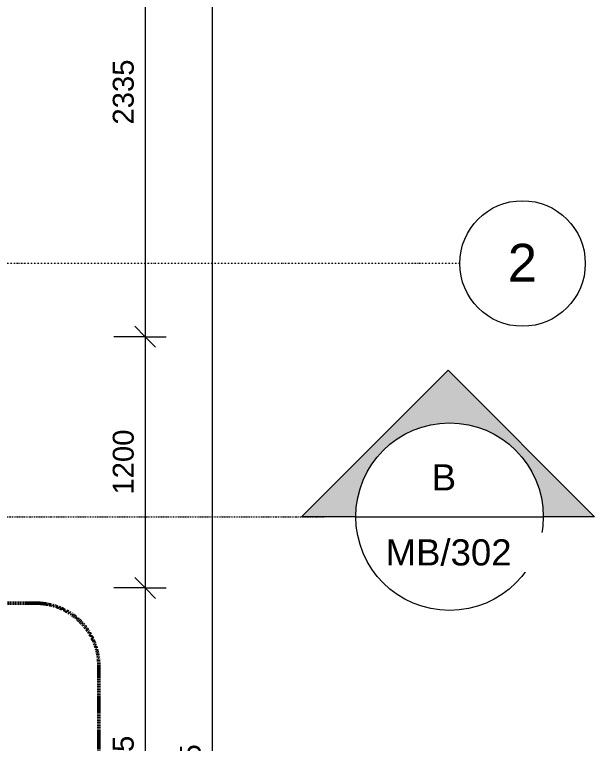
# Model space of a CAD drawing. Header units: millimetres. Extents: x -21051 to 202668, y -15646 to 13691.
# Drawn here: x 8936 to 11708, y -1084 to 2398 of the extents above; entities that cross this region are included whole.
import ezdxf

# ---------------------------------------------------------------- set-up
doc = ezdxf.new("R2010")
doc.units = ezdxf.units.MM
for name, pattern in [('Dash dot', [15.875, 6.35, -4.7625, 0, -4.7625]), ('TD_Callout Boundary', [4, 2, -2]), ('TD_Level Line', [8, 4, -2, 0, -2])]:
    doc.linetypes.add(name, pattern=pattern)
for name, color, linetype, lineweight in [('A-ANNO-DIMS', 211, 'Continuous', 9), ('A-ANNO-DIMS-100', 211, 'Continuous', 9), ('A-ANNO-SYMB', 150, 'Continuous', 9), ('G-ANNO-SYMB', 111, 'Continuous', 9), ('S-GRID', 1, 'Continuous', 9), ('S-GRID-IDEN', 1, 'Continuous', 9)]:
    doc.layers.add(name, color=color, linetype=linetype, lineweight=lineweight)
doc.layers.get('0').off()
doc.styles.add('Arial_1', font='arial.ttf', dxfattribs={"height": 125})
doc.styles.add('Arial_2', font='arial.ttf', dxfattribs={"height": 180})
doc.styles.add('Arial_3', font='arial.ttf', dxfattribs={"height": 100})
doc.dimstyles.new('Arial_1_0', dxfattribs={"dimscale": 304.8, "dimtxt": 102.02594, "dimasz": 0.328084, "dimexe": 0.328084, "dimexo": 0.0625, "dimgap": 0.082021, "dimtad": 1, "dimdec": 0, "dimzin": 0, "dimdsep": 46, "dimtxsty": 'Arial_3', "dimblk1": 'OBLIQUE', "dimblk2": 'OBLIQUE', "dimsah": 1, "dimcen": 0.09, "dimdle": 0.328084, "dimazin": 0, "dimtfac": 1, "dimtdec": 4, "dimtix": 1, "dimtmove": 0, "dimatfit": 3, "dimfxl": 0.492126, "dimfxlon": 1, "dimtvp": 1, "dimtolj": 1, "dimtzin": 0, "dimarcsym": 2})

# ---------------------------------------------------------------- blocks, each defined once
blk = doc.blocks.new('Grid - _-182767-00_Ground floor')
at = {"layer": 'S-GRID-IDEN'}
blk.add_circle((0, 0), 3, dxfattribs=at)
blk = doc.blocks.new('Section - _-1243848-00_Ground floor')
at = {"layer": 'G-ANNO-SYMB'}
h = blk.add_hatch(color=256, dxfattribs=at)
edge = h.paths.add_edge_path()
edge.add_line((-12.925, 0), (-5.927, 6.998))
edge.add_line((-5.927, 6.998), (1.071, 0))
edge.add_line((1.071, 0), (-1.52, 0))
edge.add_arc((-6, 0), 4.48, 0, 180)
edge.add_line((-10.48, 0), (-12.925, 0))
for p, q in [((-5.927, 6.998), (-12.925, 0)), ((1.071, 0), (-5.927, 6.998)), ((-12.925, 0), (-10.48, 0)), ((-1.52, 0), (1.071, 0))]:
    blk.add_line(p, q, dxfattribs=at)
for start, end in [(360, 180), (0, 180), (180, 360)]:
    blk.add_arc((-6, 0), 4.48, start, end, dxfattribs=at)
blk = doc.blocks.new('DIMBLOCK200-00_Ground floor')
at = {"layer": 'A-ANNO-DIMS-100', "transparency": 16777216}
for p, q in [((9559.8, 3193.5), (9509.8, 3243.5)), ((9559.8, 3193.5), (9409.8, 3193.5)), ((9559.8, 3193.5), (9559.8, 858.5)), ((9559.8, 3193.5), (9609.8, 3143.5)), ((9559.8, 3193.5), (9659.8, 3193.5)), ((9559.8, 858.5), (9509.8, 908.5)), ((9559.8, 858.5), (9409.8, 858.5)), ((9559.8, 858.5), (9609.8, 808.5)), ((9559.8, 858.5), (9659.8, 858.5))]:
    blk.add_line(p, q, dxfattribs=at)
at = {"layer": 'A-ANNO-DIMS-100', "color": 0, "transparency": 16777216, "insert": (9405, 1872.1), "char_height": 100, "width": 369.177, "attachment_point": 1, "rotation": 90, "line_spacing_factor": 0.941778, "style": 'Arial_3'}
blk.add_mtext('2335', dxfattribs=at)
blk = doc.blocks.new('_Oblique')
at = {"color": 0, "linetype": 'ByBlock', "lineweight": -2}
blk.add_line((-0.5, -0.5), (0.5, 0.5), dxfattribs=at)
blk = doc.blocks.new('DIMBLOCK201-00_Ground floor')
at = {"layer": 'A-ANNO-DIMS-100', "transparency": 16777216}
for p, q in [((9559.8, 858.5), (9509.8, 908.5)), ((9559.8, 858.5), (9409.8, 858.5)), ((9559.8, 858.5), (9559.8, -341.5)), ((9559.8, 858.5), (9609.8, 808.5)), ((9559.8, 858.5), (9659.8, 858.5)), ((9559.8, -341.5), (9509.8, -291.5)), ((9559.8, -341.5), (9409.8, -341.5)), ((9559.8, -341.5), (9609.8, -391.5)), ((9559.8, -341.5), (9659.8, -341.5))]:
    blk.add_line(p, q, dxfattribs=at)
at = {"layer": 'A-ANNO-DIMS-100', "color": 0, "transparency": 16777216, "insert": (9405, 104.6), "char_height": 100, "width": 369.177, "attachment_point": 1, "rotation": 90, "line_spacing_factor": 0.941778, "style": 'Arial_3'}
blk.add_mtext('1200', dxfattribs=at)
blk = doc.blocks.new('DIMBLOCK202-00_Ground floor')
at = {"layer": 'A-ANNO-DIMS-100', "transparency": 16777216}
for p, q in [((9559.8, -341.5), (9509.8, -291.5)), ((9559.8, -341.5), (9409.8, -341.5)), ((9559.8, -341.5), (9559.8, -2066.5)), ((9559.8, -341.5), (9609.8, -391.5)), ((9559.8, -341.5), (9659.8, -341.5)), ((9559.8, -2066.5), (9509.8, -2016.5)), ((9559.8, -2066.5), (9409.8, -2066.5)), ((9559.8, -2066.5), (9609.8, -2116.5)), ((9559.8, -2066.5), (9659.8, -2066.5))]:
    blk.add_line(p, q, dxfattribs=at)
at = {"layer": 'A-ANNO-DIMS-100', "color": 0, "transparency": 16777216, "insert": (9405, -1357.9), "char_height": 100, "width": 369.177, "attachment_point": 1, "rotation": 90, "line_spacing_factor": 0.941778, "style": 'Arial_3'}
blk.add_mtext('1725', dxfattribs=at)
blk = doc.blocks.new('DIMBLOCK209-00_Ground floor')
at = {"layer": 'A-ANNO-DIMS-100', "transparency": 16777216}
for p, q in [((9880.4, 6423.5), (9880.4, -8991.5)), ((9880.4, 6323.5), (9830.4, 6373.5)), ((9880.4, 6323.5), (9730.4, 6323.5)), ((9880.4, 6323.5), (9930.4, 6273.5)), ((9880.4, 6323.5), (9980.4, 6323.5)), ((9880.4, -8891.5), (9830.4, -8841.5)), ((9880.4, -8891.5), (9780.4, -8891.5)), ((9880.4, -8891.5), (9930.4, -8941.5)), ((9880.4, -8891.5), (10030.4, -8891.5))]:
    blk.add_line(p, q, dxfattribs=at)
at = {"layer": 'A-ANNO-DIMS-100', "color": 0, "transparency": 16777216, "insert": (9725.6, -1476.3), "char_height": 100, "width": 461.471, "attachment_point": 1, "rotation": 90, "line_spacing_factor": 0.941778, "style": 'Arial_3'}
blk.add_mtext('15215', dxfattribs=at)

msp = doc.modelspace()

# ---------------------------------------------------------------- linework, layer by layer
at = {"layer": 'A-ANNO-SYMB', "linetype": 'TD_Callout Boundary', "lineweight": 50}
for p, q in [((9038.2, -414.2), (2531.2, -414.2)), ((9338.2, -6230.3), (9338.2, -714.2))]:
    msp.add_line(p, q, dxfattribs=at)
msp.add_arc((9038.2, -714.2), 300, 0, 90, dxfattribs=at)
at = {"layer": 'G-ANNO-SYMB', "linetype": 'TD_Level Line', "lineweight": 18}
msp.add_line((-19758.3, -0.9), (10415, -0.9), dxfattribs=at)
at = {"layer": 'G-ANNO-SYMB'}
msp.add_line((10567, -0.9), (11463, -0.9), dxfattribs=at)
at = {"layer": 'S-GRID', "linetype": 'Dash dot', "lineweight": 18}
msp.add_line((11063.8, 1208.5), (8563.8, 1208.5), dxfattribs=at)

# ---------------------------------------------------------------- block references
at = {"layer": 'G-ANNO-SYMB', "extrusion": (0, 0, -1), "xscale": 99.99999999999994, "yscale": 99.99999999999994, "zscale": 99.99999999999994}
msp.add_blockref('Section - _-1243848-00_Ground floor', (-10415, -0.9), dxfattribs=at)
at = {"layer": 'S-GRID-IDEN', "xscale": 99.99999999999994, "yscale": 99.99999999999994, "zscale": 99.99999999999994, "rotation": 90}
msp.add_blockref('Grid - _-182767-00_Ground floor', (11363.8, 1208.5), dxfattribs=at)

# ---------------------------------------------------------------- dimensions: what is measured, and where the dimension line sits
at = {"layer": 'A-ANNO-DIMS'}
for base, p1, p2, override, picture, middle in [((9880.4, -8891.5), (9730.4, 6323.5), (10030.4, -8891.5), {"dimpost": '<>', "dimfxl": 15217.95732}, 'DIMBLOCK209-00_Ground floor', (9804.3, -1284)), ((9559.8, 858.5), (9409.8, 3193.5), (9409.8, 858.5), {"dimpost": '<>', "dimfxl": 2335}, 'DIMBLOCK200-00_Ground floor', (9483.7, 2026)), ((9559.8, -341.5), (9409.8, 858.5), (9409.8, -341.5), {"dimpost": '<>', "dimfxl": 1200}, 'DIMBLOCK201-00_Ground floor', (9483.8, 258.5)), ((9559.8, -2066.5), (9409.8, -341.5), (9409.8, -2066.5), {"dimpost": '<>', "dimfxl": 1725}, 'DIMBLOCK202-00_Ground floor', (9483.8, -1204))]:
    dim = msp.add_linear_dim(base=base, p1=p1, p2=p2, angle=90, dimstyle='Arial_1_0', override=override, dxfattribs=at)
    dim.commit()
    dim.dimension.update_dxf_attribs({"geometry": picture, "text_midpoint": middle})

# ---------------------------------------------------------------- next in the draw order: texts
at = {"layer": 'G-ANNO-SYMB', "char_height": 125, "attachment_point": 1, "style": 'Arial_1', "bg_fill": 3, "box_fill_scale": 1.25, "bg_fill_color": 256, "bg_fill_true_color": 13158600, "bg_fill_transparency": 0}
for s, insert, width in [('B', (10929.9, 249.3), 144.304), ('MB/302', (10709.6, -109), 753.586)]:
    msp.add_mtext(s, dxfattribs=dict(at, insert=insert, width=width))
at = {"layer": 'S-GRID-IDEN', "insert": (11293.4, 1302.5), "char_height": 180, "width": 168.354, "attachment_point": 1, "style": 'Arial_2', "bg_fill": 3, "box_fill_scale": 1.25, "bg_fill_color": 256, "bg_fill_true_color": 13158600, "bg_fill_transparency": 0}
msp.add_mtext('2', dxfattribs=at)

doc.saveas('drawing.dxf')
